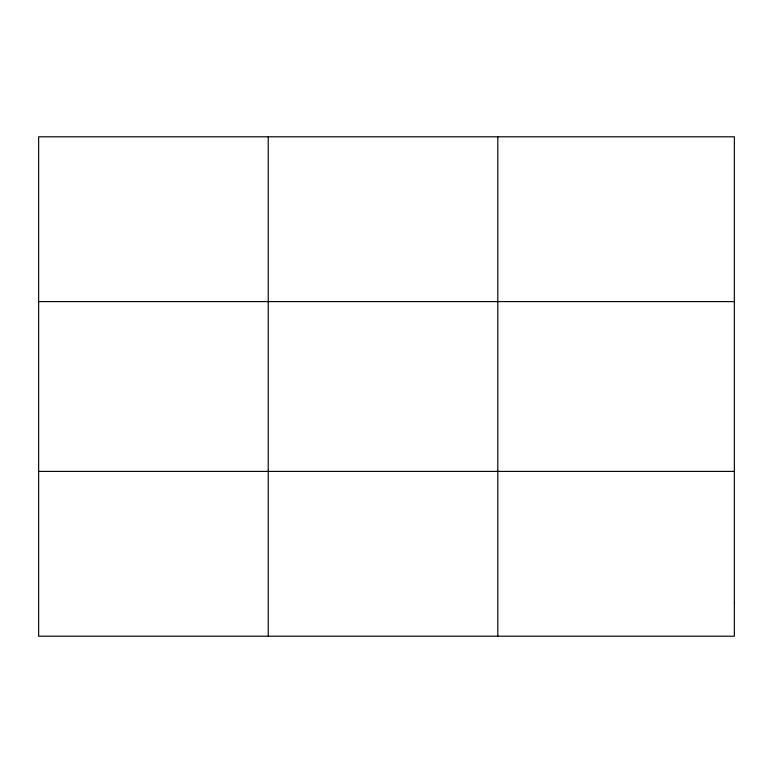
<?xml version="1.0" encoding="UTF-8"?>
<svg xmlns="http://www.w3.org/2000/svg" width="773" height="773" viewBox="0 0 773 773"><rect width="100%" height="100%" fill="white"/><g stroke="black" fill="none" stroke-linecap="round" stroke-linejoin="round"><path stroke-width="1.16" d="M268.231 136.792L268.231 636.208M497.812 136.792L497.812 636.208M38.65 301.596L734.35 301.596M38.65 471.404L734.35 471.404M734.35 603.249L734.35 636.208L38.65 636.208L38.65 136.792L734.35 136.792L734.35 603.249"/></g></svg>
